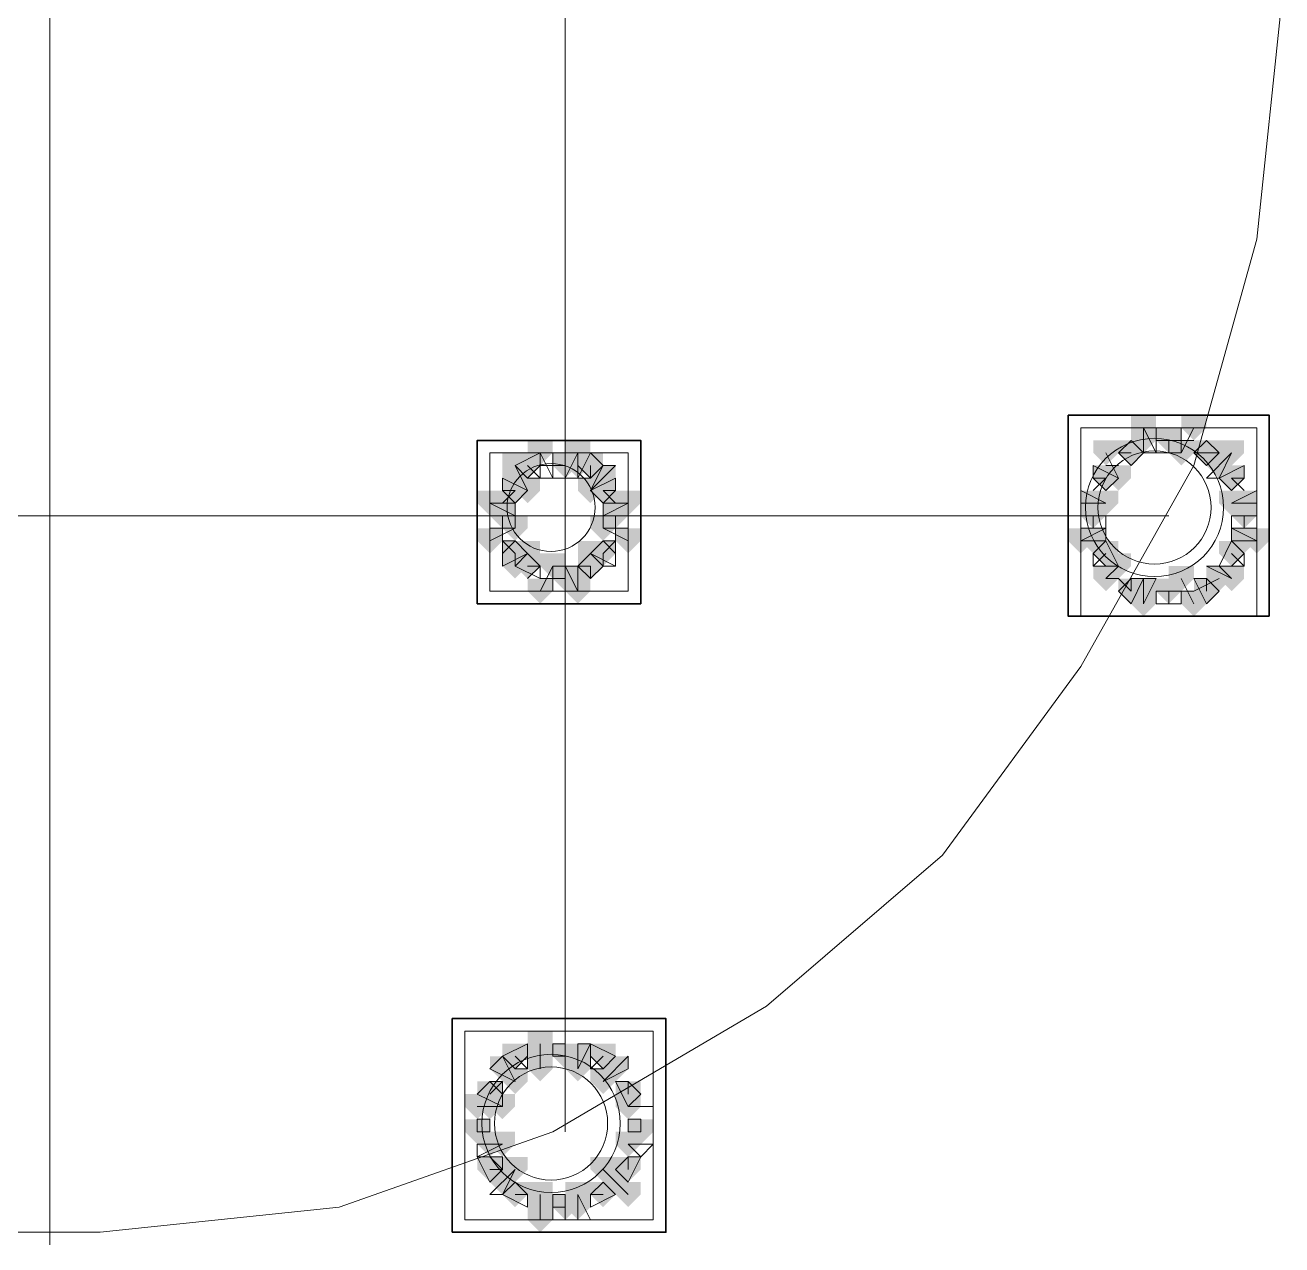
# Model space of a CAD drawing. Header units: millimetres. Extents: x 2315 to 4619, y 1334 to 1897.
# Drawn here: x 3667.93 to 3674.04, y 1548.66 to 1554.59 of the extents above; entities that cross this region are included whole.
import ezdxf

# ---------------------------------------------------------------- set-up
doc = ezdxf.new("R2010")
doc.units = ezdxf.units.MM
for name, color, linetype, true_color in [('PDF_10', 7, 'Continuous', 0x00b85c), ('PDF_AXIS', 7, 'Continuous', 0x00b85c), ('PDF_柱构件', 7, 'Continuous', 0x00b85c), ('PDF_转运站初步方案', 7, 'Continuous', 0x00b85c)]:
    doc.layers.add(name, color=color, linetype=linetype, true_color=true_color)
doc.layers.add('PDF_中心线层', color=1, linetype='Continuous')
doc.layers.add('PDF_粗实线层', color=7, linetype='Continuous')

msp = doc.modelspace()

# ---------------------------------------------------------------- hatches: boundary and pattern name
at = {"layer": 'PDF_10', "transparency": 33554559}
for points in [[(3673.4894, 1552.6298), (3673.4283, 1552.6298), (3673.4283, 1552.5687), (3673.4894, 1552.5076), (3673.5505, 1552.5687), (3673.5505, 1552.6298)], [(3673.4894, 1552.6298), (3673.4283, 1552.6298), (3673.4283, 1552.5687), (3673.4894, 1552.5076), (3673.5505, 1552.5687), (3673.5505, 1552.6298)], [(3673.3062, 1552.5687), (3673.2451, 1552.5687), (3673.2451, 1552.5076), (3673.3062, 1552.4466), (3673.3672, 1552.5076), (3673.3672, 1552.5687)], [(3673.3062, 1552.5687), (3673.2451, 1552.5687), (3673.2451, 1552.5076), (3673.3062, 1552.4466), (3673.3672, 1552.5076), (3673.3672, 1552.5687)], [(3673.3062, 1552.5687), (3673.2451, 1552.5687), (3673.2451, 1552.5076), (3673.3062, 1552.4466), (3673.3672, 1552.5076), (3673.3672, 1552.5687)], [(3673.6726, 1552.5687), (3673.6116, 1552.5687), (3673.6116, 1552.5076), (3673.6726, 1552.4466), (3673.7337, 1552.5076), (3673.7337, 1552.5687)], [(3673.6726, 1552.5687), (3673.6116, 1552.5687), (3673.6116, 1552.5076), (3673.6726, 1552.4466), (3673.7337, 1552.5076), (3673.7337, 1552.5687)], [(3673.6726, 1552.5687), (3673.6116, 1552.5687), (3673.6116, 1552.5076), (3673.6726, 1552.4466), (3673.7337, 1552.5076), (3673.7337, 1552.5687)], [(3670.3743, 1552.5076), (3670.3132, 1552.5076), (3670.3132, 1552.4466), (3670.3743, 1552.3855), (3670.4353, 1552.4466), (3670.4353, 1552.5076)], [(3670.3743, 1552.5076), (3670.3132, 1552.5076), (3670.3132, 1552.4466), (3670.3743, 1552.3855), (3670.4353, 1552.4466), (3670.4353, 1552.5076)], [(3670.5575, 1552.5076), (3670.4964, 1552.5076), (3670.4964, 1552.4466), (3670.5575, 1552.3855), (3670.6186, 1552.4466), (3670.6186, 1552.5076)], [(3670.5575, 1552.5076), (3670.4964, 1552.5076), (3670.4964, 1552.4466), (3670.5575, 1552.3855), (3670.6186, 1552.4466), (3670.6186, 1552.5076)], [(3670.6797, 1552.5076), (3670.6186, 1552.5076), (3670.6186, 1552.4466), (3670.6797, 1552.3855), (3670.7408, 1552.4466), (3670.7408, 1552.5076)], [(3670.6797, 1552.5076), (3670.6186, 1552.5076), (3670.6186, 1552.4466), (3670.6797, 1552.3855), (3670.7408, 1552.4466), (3670.7408, 1552.5076)], [(3673.184, 1552.4466), (3673.1229, 1552.4466), (3673.1229, 1552.3855), (3673.184, 1552.3244), (3673.2451, 1552.3855), (3673.2451, 1552.4466)], [(3673.184, 1552.4466), (3673.1229, 1552.4466), (3673.1229, 1552.3855), (3673.184, 1552.3244), (3673.2451, 1552.3855), (3673.2451, 1552.4466)], [(3673.7948, 1552.4466), (3673.7337, 1552.4466), (3673.7337, 1552.3855), (3673.7948, 1552.3244), (3673.8559, 1552.3855), (3673.8559, 1552.4466)], [(3673.7948, 1552.4466), (3673.7337, 1552.4466), (3673.7337, 1552.3855), (3673.7948, 1552.3244), (3673.8559, 1552.3855), (3673.8559, 1552.4466)], [(3670.3132, 1552.3855), (3670.2521, 1552.3855), (3670.2521, 1552.3244), (3670.3132, 1552.2633), (3670.3743, 1552.3244), (3670.3743, 1552.3855)], [(3670.3132, 1552.3855), (3670.2521, 1552.3855), (3670.2521, 1552.3244), (3670.3132, 1552.2633), (3670.3743, 1552.3244), (3670.3743, 1552.3855)], [(3670.7408, 1552.3855), (3670.6797, 1552.3855), (3670.6797, 1552.3244), (3670.7408, 1552.2633), (3670.8018, 1552.3244), (3670.8018, 1552.3855)], [(3670.7408, 1552.3855), (3670.6797, 1552.3855), (3670.6797, 1552.3244), (3670.7408, 1552.2633), (3670.8018, 1552.3244), (3670.8018, 1552.3855)], [(3670.2521, 1552.2633), (3670.191, 1552.2633), (3670.191, 1552.2022), (3670.2521, 1552.1412), (3670.3132, 1552.2022), (3670.3132, 1552.2633)], [(3670.2521, 1552.2633), (3670.191, 1552.2633), (3670.191, 1552.2022), (3670.2521, 1552.1412), (3670.3132, 1552.2022), (3670.3132, 1552.2633)], [(3670.2521, 1552.2633), (3670.191, 1552.2633), (3670.191, 1552.2022), (3670.2521, 1552.1412), (3670.3132, 1552.2022), (3670.3132, 1552.2633)], [(3670.8018, 1552.2633), (3670.7408, 1552.2633), (3670.7408, 1552.2022), (3670.8018, 1552.1412), (3670.8629, 1552.2022), (3670.8629, 1552.2633)], [(3670.8018, 1552.2633), (3670.7408, 1552.2633), (3670.7408, 1552.2022), (3670.8018, 1552.1412), (3670.8629, 1552.2022), (3670.8629, 1552.2633)], [(3670.8018, 1552.2633), (3670.7408, 1552.2633), (3670.7408, 1552.2022), (3670.8018, 1552.1412), (3670.8629, 1552.2022), (3670.8629, 1552.2633)], [(3673.1229, 1552.2633), (3673.0618, 1552.2633), (3673.0618, 1552.2022), (3673.1229, 1552.1412), (3673.184, 1552.2022), (3673.184, 1552.2633)], [(3673.1229, 1552.2633), (3673.0618, 1552.2633), (3673.0618, 1552.2022), (3673.1229, 1552.1412), (3673.184, 1552.2022), (3673.184, 1552.2633)], [(3673.8559, 1552.2633), (3673.7948, 1552.2633), (3673.7948, 1552.2022), (3673.8559, 1552.1412), (3673.917, 1552.2022), (3673.917, 1552.2633)], [(3673.8559, 1552.2633), (3673.7948, 1552.2633), (3673.7948, 1552.2022), (3673.8559, 1552.1412), (3673.917, 1552.2022), (3673.917, 1552.2633)], [(3673.8559, 1552.2633), (3673.7948, 1552.2633), (3673.7948, 1552.2022), (3673.8559, 1552.1412), (3673.917, 1552.2022), (3673.917, 1552.2633)], [(3670.3132, 1552.0801), (3670.2521, 1552.0801), (3670.2521, 1552.019), (3670.3132, 1551.9579), (3670.3743, 1552.019), (3670.3743, 1552.0801)], [(3670.3132, 1552.0801), (3670.2521, 1552.0801), (3670.2521, 1552.019), (3670.3132, 1551.9579), (3670.3743, 1552.019), (3670.3743, 1552.0801)], [(3670.7408, 1552.0801), (3670.6797, 1552.0801), (3670.6797, 1552.019), (3670.7408, 1551.9579), (3670.8018, 1552.019), (3670.8018, 1552.0801)], [(3670.7408, 1552.0801), (3670.6797, 1552.0801), (3670.6797, 1552.019), (3670.7408, 1551.9579), (3670.8018, 1552.019), (3670.8018, 1552.0801)], [(3673.184, 1552.0801), (3673.1229, 1552.0801), (3673.1229, 1552.019), (3673.184, 1551.9579), (3673.2451, 1552.019), (3673.2451, 1552.0801)], [(3673.184, 1552.0801), (3673.1229, 1552.0801), (3673.1229, 1552.019), (3673.184, 1551.9579), (3673.2451, 1552.019), (3673.2451, 1552.0801)], [(3673.7948, 1552.0801), (3673.7337, 1552.0801), (3673.7337, 1552.019), (3673.7948, 1551.9579), (3673.8559, 1552.019), (3673.8559, 1552.0801)], [(3673.7948, 1552.0801), (3673.7337, 1552.0801), (3673.7337, 1552.019), (3673.7948, 1551.9579), (3673.8559, 1552.019), (3673.8559, 1552.0801)], [(3670.3743, 1552.019), (3670.3132, 1552.019), (3670.3132, 1551.9579), (3670.3743, 1551.8968), (3670.4353, 1551.9579), (3670.4353, 1552.019)], [(3670.3743, 1552.019), (3670.3132, 1552.019), (3670.3132, 1551.9579), (3670.3743, 1551.8968), (3670.4353, 1551.9579), (3670.4353, 1552.019)], [(3670.6797, 1552.019), (3670.6186, 1552.019), (3670.6186, 1551.9579), (3670.6797, 1551.8968), (3670.7408, 1551.9579), (3670.7408, 1552.019)], [(3670.6797, 1552.019), (3670.6186, 1552.019), (3670.6186, 1551.9579), (3670.6797, 1551.8968), (3670.7408, 1551.9579), (3670.7408, 1552.019)], [(3670.5575, 1551.9579), (3670.4964, 1551.9579), (3670.4964, 1551.8968), (3670.5575, 1551.8357), (3670.6186, 1551.8968), (3670.6186, 1551.9579)], [(3670.5575, 1551.9579), (3670.4964, 1551.9579), (3670.4964, 1551.8968), (3670.5575, 1551.8357), (3670.6186, 1551.8968), (3670.6186, 1551.9579)], [(3673.3062, 1551.8968), (3673.2451, 1551.8968), (3673.2451, 1551.8357), (3673.3062, 1551.7747), (3673.3672, 1551.8357), (3673.3672, 1551.8968)], [(3673.3062, 1551.8968), (3673.2451, 1551.8968), (3673.2451, 1551.8357), (3673.3062, 1551.7747), (3673.3672, 1551.8357), (3673.3672, 1551.8968)], [(3673.4894, 1551.8968), (3673.4283, 1551.8968), (3673.4283, 1551.8357), (3673.4894, 1551.7747), (3673.5505, 1551.8357), (3673.5505, 1551.8968)], [(3673.4894, 1551.8968), (3673.4283, 1551.8968), (3673.4283, 1551.8357), (3673.4894, 1551.7747), (3673.5505, 1551.8357), (3673.5505, 1551.8968)], [(3673.6726, 1551.8968), (3673.6116, 1551.8968), (3673.6116, 1551.8357), (3673.6726, 1551.7747), (3673.7337, 1551.8357), (3673.7337, 1551.8968)], [(3673.6726, 1551.8968), (3673.6116, 1551.8968), (3673.6116, 1551.8357), (3673.6726, 1551.7747), (3673.7337, 1551.8357), (3673.7337, 1551.8968)], [(3670.3132, 1549.6368), (3670.2521, 1549.6368), (3670.2521, 1549.5757), (3670.3132, 1549.5147), (3670.3743, 1549.5757), (3670.3743, 1549.6368)], [(3670.3132, 1549.6368), (3670.2521, 1549.6368), (3670.2521, 1549.5757), (3670.3132, 1549.5147), (3670.3743, 1549.5757), (3670.3743, 1549.6368)], [(3670.5575, 1549.6368), (3670.4964, 1549.6368), (3670.4964, 1549.5757), (3670.5575, 1549.5147), (3670.6186, 1549.5757), (3670.6186, 1549.6368)], [(3670.5575, 1549.6368), (3670.4964, 1549.6368), (3670.4964, 1549.5757), (3670.5575, 1549.5147), (3670.6186, 1549.5757), (3670.6186, 1549.6368)], [(3670.7408, 1549.6368), (3670.6797, 1549.6368), (3670.6797, 1549.5757), (3670.7408, 1549.5147), (3670.8018, 1549.5757), (3670.8018, 1549.6368)], [(3670.7408, 1549.6368), (3670.6797, 1549.6368), (3670.6797, 1549.5757), (3670.7408, 1549.5147), (3670.8018, 1549.5757), (3670.8018, 1549.6368)], [(3670.191, 1549.4536), (3670.1299, 1549.4536), (3670.1299, 1549.3925), (3670.191, 1549.3314), (3670.2521, 1549.3925), (3670.2521, 1549.4536)], [(3670.191, 1549.4536), (3670.1299, 1549.4536), (3670.1299, 1549.3925), (3670.191, 1549.3314), (3670.2521, 1549.3925), (3670.2521, 1549.4536)], [(3670.8629, 1549.4536), (3670.8018, 1549.4536), (3670.8018, 1549.3925), (3670.8629, 1549.3314), (3670.924, 1549.3925), (3670.924, 1549.4536)], [(3670.8629, 1549.4536), (3670.8018, 1549.4536), (3670.8018, 1549.3925), (3670.8629, 1549.3314), (3670.924, 1549.3925), (3670.924, 1549.4536)], [(3670.1299, 1549.2703), (3670.0689, 1549.2703), (3670.0689, 1549.2093), (3670.1299, 1549.1482), (3670.191, 1549.2093), (3670.191, 1549.2703)], [(3670.1299, 1549.2703), (3670.0689, 1549.2703), (3670.0689, 1549.2093), (3670.1299, 1549.1482), (3670.191, 1549.2093), (3670.191, 1549.2703)], [(3670.924, 1549.2703), (3670.8629, 1549.2703), (3670.8629, 1549.2093), (3670.924, 1549.1482), (3670.9851, 1549.2093), (3670.9851, 1549.2703)], [(3670.924, 1549.2703), (3670.8629, 1549.2703), (3670.8629, 1549.2093), (3670.924, 1549.1482), (3670.9851, 1549.2093), (3670.9851, 1549.2703)], [(3670.191, 1549.0871), (3670.1299, 1549.0871), (3670.1299, 1549.026), (3670.191, 1548.9649), (3670.2521, 1549.026), (3670.2521, 1549.0871)], [(3670.191, 1549.0871), (3670.1299, 1549.0871), (3670.1299, 1549.026), (3670.191, 1548.9649), (3670.2521, 1549.026), (3670.2521, 1549.0871)], [(3670.8629, 1549.0871), (3670.8018, 1549.0871), (3670.8018, 1549.026), (3670.8629, 1548.9649), (3670.924, 1549.026), (3670.924, 1549.0871)], [(3670.8629, 1549.0871), (3670.8018, 1549.0871), (3670.8018, 1549.026), (3670.8629, 1548.9649), (3670.924, 1549.026), (3670.924, 1549.0871)], [(3670.8629, 1549.0871), (3670.8018, 1549.0871), (3670.8018, 1549.026), (3670.8629, 1548.9649), (3670.924, 1549.026), (3670.924, 1549.0871)], [(3670.3132, 1548.9649), (3670.2521, 1548.9649), (3670.2521, 1548.9039), (3670.3132, 1548.8428), (3670.3743, 1548.9039), (3670.3743, 1548.9649)], [(3670.3132, 1548.9649), (3670.2521, 1548.9649), (3670.2521, 1548.9039), (3670.3132, 1548.8428), (3670.3743, 1548.9039), (3670.3743, 1548.9649)], [(3670.7408, 1548.9649), (3670.6797, 1548.9649), (3670.6797, 1548.9039), (3670.7408, 1548.8428), (3670.8018, 1548.9039), (3670.8018, 1548.9649)], [(3670.7408, 1548.9649), (3670.6797, 1548.9649), (3670.6797, 1548.9039), (3670.7408, 1548.8428), (3670.8018, 1548.9039), (3670.8018, 1548.9649)], [(3670.5575, 1548.9039), (3670.4964, 1548.9039), (3670.4964, 1548.8428), (3670.5575, 1548.7817), (3670.6186, 1548.8428), (3670.6186, 1548.9039)], [(3670.5575, 1548.9039), (3670.4964, 1548.9039), (3670.4964, 1548.8428), (3670.5575, 1548.7817), (3670.6186, 1548.8428), (3670.6186, 1548.9039)]]:
    msp.add_hatch(color=256, dxfattribs=at).paths.add_polyline_path(points)
at = {"layer": 'PDF_柱构件', "transparency": 33554559}
for points in [[(3673.3672, 1552.6909), (3673.3062, 1552.6909), (3673.3062, 1552.6298), (3673.3672, 1552.5687), (3673.4283, 1552.6298), (3673.4283, 1552.6909)], [(3673.6116, 1552.6909), (3673.5505, 1552.6909), (3673.5505, 1552.6298), (3673.6116, 1552.5687), (3673.6726, 1552.6298), (3673.6726, 1552.6909)], [(3673.3672, 1552.6298), (3673.3062, 1552.6298), (3673.3062, 1552.5687), (3673.3672, 1552.5076), (3673.4283, 1552.5687), (3673.4283, 1552.6298)], [(3670.4353, 1552.5687), (3670.3743, 1552.5687), (3670.3743, 1552.5076), (3670.4353, 1552.4466), (3670.4964, 1552.5076), (3670.4964, 1552.5687)], [(3670.6186, 1552.5687), (3670.5575, 1552.5687), (3670.5575, 1552.5076), (3670.6186, 1552.4466), (3670.6797, 1552.5076), (3670.6797, 1552.5687)], [(3673.184, 1552.5687), (3673.1229, 1552.5687), (3673.1229, 1552.5076), (3673.184, 1552.4466), (3673.2451, 1552.5076), (3673.2451, 1552.5687)], [(3673.5505, 1552.5687), (3673.4894, 1552.5687), (3673.4894, 1552.5076), (3673.5505, 1552.4466), (3673.6116, 1552.5076), (3673.6116, 1552.5687)], [(3673.7948, 1552.5687), (3673.7337, 1552.5687), (3673.7337, 1552.5076), (3673.7948, 1552.4466), (3673.8559, 1552.5076), (3673.8559, 1552.5687)], [(3670.3132, 1552.5076), (3670.2521, 1552.5076), (3670.2521, 1552.4466), (3670.3132, 1552.3855), (3670.3743, 1552.4466), (3670.3743, 1552.5076)], [(3670.6186, 1552.5076), (3670.5575, 1552.5076), (3670.5575, 1552.4466), (3670.6186, 1552.3855), (3670.6797, 1552.4466), (3670.6797, 1552.5076)], [(3673.7337, 1552.5076), (3673.6726, 1552.5076), (3673.6726, 1552.4466), (3673.7337, 1552.3855), (3673.7948, 1552.4466), (3673.7948, 1552.5076)], [(3670.3132, 1552.4466), (3670.2521, 1552.4466), (3670.2521, 1552.3855), (3670.3132, 1552.3244), (3670.3743, 1552.3855), (3670.3743, 1552.4466)], [(3670.7408, 1552.4466), (3670.6797, 1552.4466), (3670.6797, 1552.3855), (3670.7408, 1552.3244), (3670.8018, 1552.3855), (3670.8018, 1552.4466)], [(3673.2451, 1552.4466), (3673.184, 1552.4466), (3673.184, 1552.3855), (3673.2451, 1552.3244), (3673.3062, 1552.3855), (3673.3062, 1552.4466)], [(3670.3743, 1552.3855), (3670.3132, 1552.3855), (3670.3132, 1552.3244), (3670.3743, 1552.2633), (3670.4353, 1552.3244), (3670.4353, 1552.3855)], [(3670.6797, 1552.3855), (3670.6186, 1552.3855), (3670.6186, 1552.3244), (3670.6797, 1552.2633), (3670.7408, 1552.3244), (3670.7408, 1552.3855)], [(3670.191, 1552.3244), (3670.1299, 1552.3244), (3670.1299, 1552.2633), (3670.191, 1552.2022), (3670.2521, 1552.2633), (3670.2521, 1552.3244)], [(3670.2521, 1552.3244), (3670.191, 1552.3244), (3670.191, 1552.2633), (3670.2521, 1552.2022), (3670.3132, 1552.2633), (3670.3132, 1552.3244)], [(3670.8018, 1552.3244), (3670.7408, 1552.3244), (3670.7408, 1552.2633), (3670.8018, 1552.2022), (3670.8629, 1552.2633), (3670.8629, 1552.3244)], [(3670.8629, 1552.3244), (3670.8018, 1552.3244), (3670.8018, 1552.2633), (3670.8629, 1552.2022), (3670.924, 1552.2633), (3670.924, 1552.3244)], [(3673.1229, 1552.3244), (3673.0618, 1552.3244), (3673.0618, 1552.2633), (3673.1229, 1552.2022), (3673.184, 1552.2633), (3673.184, 1552.3244)], [(3673.184, 1552.3244), (3673.1229, 1552.3244), (3673.1229, 1552.2633), (3673.184, 1552.2022), (3673.2451, 1552.2633), (3673.2451, 1552.3244)], [(3673.7948, 1552.3244), (3673.7337, 1552.3244), (3673.7337, 1552.2633), (3673.7948, 1552.2022), (3673.8559, 1552.2633), (3673.8559, 1552.3244)], [(3673.8559, 1552.3244), (3673.7948, 1552.3244), (3673.7948, 1552.2633), (3673.8559, 1552.2022), (3673.917, 1552.2633), (3673.917, 1552.3244)], [(3670.3132, 1552.2022), (3670.2521, 1552.2022), (3670.2521, 1552.1412), (3670.3132, 1552.0801), (3670.3743, 1552.1412), (3670.3743, 1552.2022)], [(3670.7408, 1552.2022), (3670.6797, 1552.2022), (3670.6797, 1552.1412), (3670.7408, 1552.0801), (3670.8018, 1552.1412), (3670.8018, 1552.2022)], [(3670.191, 1552.1412), (3670.1299, 1552.1412), (3670.1299, 1552.0801), (3670.191, 1552.019), (3670.2521, 1552.0801), (3670.2521, 1552.1412)], [(3670.8629, 1552.1412), (3670.8018, 1552.1412), (3670.8018, 1552.0801), (3670.8629, 1552.019), (3670.924, 1552.0801), (3670.924, 1552.1412)], [(3673.0618, 1552.1412), (3673.0008, 1552.1412), (3673.0008, 1552.0801), (3673.0618, 1552.019), (3673.1229, 1552.0801), (3673.1229, 1552.1412)], [(3673.1229, 1552.1412), (3673.0618, 1552.1412), (3673.0618, 1552.0801), (3673.1229, 1552.019), (3673.184, 1552.0801), (3673.184, 1552.1412)], [(3673.8559, 1552.1412), (3673.7948, 1552.1412), (3673.7948, 1552.0801), (3673.8559, 1552.019), (3673.917, 1552.0801), (3673.917, 1552.1412)], [(3673.917, 1552.1412), (3673.8559, 1552.1412), (3673.8559, 1552.0801), (3673.917, 1552.019), (3673.978, 1552.0801), (3673.978, 1552.1412)], [(3670.3743, 1552.0801), (3670.3132, 1552.0801), (3670.3132, 1552.019), (3670.3743, 1551.9579), (3670.4353, 1552.019), (3670.4353, 1552.0801)], [(3670.6797, 1552.0801), (3670.6186, 1552.0801), (3670.6186, 1552.019), (3670.6797, 1551.9579), (3670.7408, 1552.019), (3670.7408, 1552.0801)], [(3670.3132, 1552.019), (3670.2521, 1552.019), (3670.2521, 1551.9579), (3670.3132, 1551.8968), (3670.3743, 1551.9579), (3670.3743, 1552.019)], [(3670.4964, 1552.019), (3670.4353, 1552.019), (3670.4353, 1551.9579), (3670.4964, 1551.8968), (3670.5575, 1551.9579), (3670.5575, 1552.019)], [(3673.2451, 1552.019), (3673.184, 1552.019), (3673.184, 1551.9579), (3673.2451, 1551.8968), (3673.3062, 1551.9579), (3673.3062, 1552.019)], [(3670.6186, 1551.9579), (3670.5575, 1551.9579), (3670.5575, 1551.8968), (3670.6186, 1551.8357), (3670.6797, 1551.8968), (3670.6797, 1551.9579)], [(3673.184, 1551.9579), (3673.1229, 1551.9579), (3673.1229, 1551.8968), (3673.184, 1551.8357), (3673.2451, 1551.8968), (3673.2451, 1551.9579)], [(3673.5505, 1551.9579), (3673.4894, 1551.9579), (3673.4894, 1551.8968), (3673.5505, 1551.8357), (3673.6116, 1551.8968), (3673.6116, 1551.9579)], [(3673.7337, 1551.9579), (3673.6726, 1551.9579), (3673.6726, 1551.8968), (3673.7337, 1551.8357), (3673.7948, 1551.8968), (3673.7948, 1551.9579)], [(3673.7948, 1551.9579), (3673.7337, 1551.9579), (3673.7337, 1551.8968), (3673.7948, 1551.8357), (3673.8559, 1551.8968), (3673.8559, 1551.9579)], [(3670.4353, 1551.8968), (3670.3743, 1551.8968), (3670.3743, 1551.8357), (3670.4353, 1551.7747), (3670.4964, 1551.8357), (3670.4964, 1551.8968)], [(3670.6186, 1551.8968), (3670.5575, 1551.8968), (3670.5575, 1551.8357), (3670.6186, 1551.7747), (3670.6797, 1551.8357), (3670.6797, 1551.8968)], [(3673.3672, 1551.8968), (3673.3062, 1551.8968), (3673.3062, 1551.8357), (3673.3672, 1551.7747), (3673.4283, 1551.8357), (3673.4283, 1551.8968)], [(3673.3672, 1551.8357), (3673.3062, 1551.8357), (3673.3062, 1551.7747), (3673.3672, 1551.7136), (3673.4283, 1551.7747), (3673.4283, 1551.8357)], [(3673.6116, 1551.8357), (3673.5505, 1551.8357), (3673.5505, 1551.7747), (3673.6116, 1551.7136), (3673.6726, 1551.7747), (3673.6726, 1551.8357)], [(3670.4353, 1549.6979), (3670.3743, 1549.6979), (3670.3743, 1549.6368), (3670.4353, 1549.5757), (3670.4964, 1549.6368), (3670.4964, 1549.6979)], [(3670.4353, 1549.6368), (3670.3743, 1549.6368), (3670.3743, 1549.5757), (3670.4353, 1549.5147), (3670.4964, 1549.5757), (3670.4964, 1549.6368)], [(3670.6186, 1549.6368), (3670.5575, 1549.6368), (3670.5575, 1549.5757), (3670.6186, 1549.5147), (3670.6797, 1549.5757), (3670.6797, 1549.6368)], [(3670.2521, 1549.5757), (3670.191, 1549.5757), (3670.191, 1549.5147), (3670.2521, 1549.4536), (3670.3132, 1549.5147), (3670.3132, 1549.5757)], [(3670.4353, 1549.5757), (3670.3743, 1549.5757), (3670.3743, 1549.5147), (3670.4353, 1549.4536), (3670.4964, 1549.5147), (3670.4964, 1549.5757)], [(3670.6186, 1549.5757), (3670.5575, 1549.5757), (3670.5575, 1549.5147), (3670.6186, 1549.4536), (3670.6797, 1549.5147), (3670.6797, 1549.5757)], [(3670.8018, 1549.5757), (3670.7408, 1549.5757), (3670.7408, 1549.5147), (3670.8018, 1549.4536), (3670.8629, 1549.5147), (3670.8629, 1549.5757)], [(3670.3132, 1549.5147), (3670.2521, 1549.5147), (3670.2521, 1549.4536), (3670.3132, 1549.3925), (3670.3743, 1549.4536), (3670.3743, 1549.5147)], [(3670.7408, 1549.5147), (3670.6797, 1549.5147), (3670.6797, 1549.4536), (3670.7408, 1549.3925), (3670.8018, 1549.4536), (3670.8018, 1549.5147)], [(3670.1299, 1549.3925), (3670.0689, 1549.3925), (3670.0689, 1549.3314), (3670.1299, 1549.2703), (3670.191, 1549.3314), (3670.191, 1549.3925)], [(3670.191, 1549.3925), (3670.1299, 1549.3925), (3670.1299, 1549.3314), (3670.191, 1549.2703), (3670.2521, 1549.3314), (3670.2521, 1549.3925)], [(3670.2521, 1549.3925), (3670.191, 1549.3925), (3670.191, 1549.3314), (3670.2521, 1549.2703), (3670.3132, 1549.3314), (3670.3132, 1549.3925)], [(3670.8629, 1549.3925), (3670.8018, 1549.3925), (3670.8018, 1549.3314), (3670.8629, 1549.2703), (3670.924, 1549.3314), (3670.924, 1549.3925)], [(3670.191, 1549.2093), (3670.1299, 1549.2093), (3670.1299, 1549.1482), (3670.191, 1549.0871), (3670.2521, 1549.1482), (3670.2521, 1549.2093)], [(3670.2521, 1549.2093), (3670.191, 1549.2093), (3670.191, 1549.1482), (3670.2521, 1549.0871), (3670.3132, 1549.1482), (3670.3132, 1549.2093)], [(3670.8629, 1549.2093), (3670.8018, 1549.2093), (3670.8018, 1549.1482), (3670.8629, 1549.0871), (3670.924, 1549.1482), (3670.924, 1549.2093)], [(3670.3132, 1549.0871), (3670.2521, 1549.0871), (3670.2521, 1549.026), (3670.3132, 1548.9649), (3670.3743, 1549.026), (3670.3743, 1549.0871)], [(3670.7408, 1549.0871), (3670.6797, 1549.0871), (3670.6797, 1549.026), (3670.7408, 1548.9649), (3670.8018, 1549.026), (3670.8018, 1549.0871)], [(3670.2521, 1549.026), (3670.191, 1549.026), (3670.191, 1548.9649), (3670.2521, 1548.9039), (3670.3132, 1548.9649), (3670.3132, 1549.026)], [(3670.8018, 1549.026), (3670.7408, 1549.026), (3670.7408, 1548.9649), (3670.8018, 1548.9039), (3670.8629, 1548.9649), (3670.8629, 1549.026)], [(3670.4353, 1548.9649), (3670.3743, 1548.9649), (3670.3743, 1548.9039), (3670.4353, 1548.8428), (3670.4964, 1548.9039), (3670.4964, 1548.9649)], [(3670.6186, 1548.9649), (3670.5575, 1548.9649), (3670.5575, 1548.9039), (3670.6186, 1548.8428), (3670.6797, 1548.9039), (3670.6797, 1548.9649)], [(3670.8629, 1548.9649), (3670.8018, 1548.9649), (3670.8018, 1548.9039), (3670.8629, 1548.8428), (3670.924, 1548.9039), (3670.924, 1548.9649)], [(3670.4353, 1548.9039), (3670.3743, 1548.9039), (3670.3743, 1548.8428), (3670.4353, 1548.7817), (3670.4964, 1548.8428), (3670.4964, 1548.9039)], [(3670.6186, 1548.9039), (3670.5575, 1548.9039), (3670.5575, 1548.8428), (3670.6186, 1548.7817), (3670.6797, 1548.8428), (3670.6797, 1548.9039)], [(3670.4353, 1548.8428), (3670.3743, 1548.8428), (3670.3743, 1548.7817), (3670.4353, 1548.7206), (3670.4964, 1548.7817), (3670.4964, 1548.8428)]]:
    msp.add_hatch(color=256, dxfattribs=at).paths.add_polyline_path(points)
at = {"layer": 'PDF_转运站初步方案', "transparency": 33554559}
for points in [[(3673.4894, 1552.6298), (3673.4283, 1552.6298), (3673.4283, 1552.5687), (3673.4894, 1552.5076), (3673.5505, 1552.5687), (3673.5505, 1552.6298)], [(3673.4894, 1552.6298), (3673.4283, 1552.6298), (3673.4283, 1552.5687), (3673.4894, 1552.5076), (3673.5505, 1552.5687), (3673.5505, 1552.6298)], [(3673.3062, 1552.5687), (3673.2451, 1552.5687), (3673.2451, 1552.5076), (3673.3062, 1552.4466), (3673.3672, 1552.5076), (3673.3672, 1552.5687)], [(3673.3062, 1552.5687), (3673.2451, 1552.5687), (3673.2451, 1552.5076), (3673.3062, 1552.4466), (3673.3672, 1552.5076), (3673.3672, 1552.5687)], [(3673.6726, 1552.5687), (3673.6116, 1552.5687), (3673.6116, 1552.5076), (3673.6726, 1552.4466), (3673.7337, 1552.5076), (3673.7337, 1552.5687)], [(3673.6726, 1552.5687), (3673.6116, 1552.5687), (3673.6116, 1552.5076), (3673.6726, 1552.4466), (3673.7337, 1552.5076), (3673.7337, 1552.5687)], [(3670.3743, 1552.5076), (3670.3132, 1552.5076), (3670.3132, 1552.4466), (3670.3743, 1552.3855), (3670.4353, 1552.4466), (3670.4353, 1552.5076)], [(3670.3743, 1552.5076), (3670.3132, 1552.5076), (3670.3132, 1552.4466), (3670.3743, 1552.3855), (3670.4353, 1552.4466), (3670.4353, 1552.5076)], [(3670.5575, 1552.5076), (3670.4964, 1552.5076), (3670.4964, 1552.4466), (3670.5575, 1552.3855), (3670.6186, 1552.4466), (3670.6186, 1552.5076)], [(3670.5575, 1552.5076), (3670.4964, 1552.5076), (3670.4964, 1552.4466), (3670.5575, 1552.3855), (3670.6186, 1552.4466), (3670.6186, 1552.5076)], [(3670.6797, 1552.5076), (3670.6186, 1552.5076), (3670.6186, 1552.4466), (3670.6797, 1552.3855), (3670.7408, 1552.4466), (3670.7408, 1552.5076)], [(3670.6797, 1552.5076), (3670.6186, 1552.5076), (3670.6186, 1552.4466), (3670.6797, 1552.3855), (3670.7408, 1552.4466), (3670.7408, 1552.5076)], [(3673.184, 1552.4466), (3673.1229, 1552.4466), (3673.1229, 1552.3855), (3673.184, 1552.3244), (3673.2451, 1552.3855), (3673.2451, 1552.4466)], [(3673.184, 1552.4466), (3673.1229, 1552.4466), (3673.1229, 1552.3855), (3673.184, 1552.3244), (3673.2451, 1552.3855), (3673.2451, 1552.4466)], [(3673.7948, 1552.4466), (3673.7337, 1552.4466), (3673.7337, 1552.3855), (3673.7948, 1552.3244), (3673.8559, 1552.3855), (3673.8559, 1552.4466)], [(3673.7948, 1552.4466), (3673.7337, 1552.4466), (3673.7337, 1552.3855), (3673.7948, 1552.3244), (3673.8559, 1552.3855), (3673.8559, 1552.4466)], [(3670.3132, 1552.3855), (3670.2521, 1552.3855), (3670.2521, 1552.3244), (3670.3132, 1552.2633), (3670.3743, 1552.3244), (3670.3743, 1552.3855)], [(3670.3132, 1552.3855), (3670.2521, 1552.3855), (3670.2521, 1552.3244), (3670.3132, 1552.2633), (3670.3743, 1552.3244), (3670.3743, 1552.3855)], [(3670.7408, 1552.3855), (3670.6797, 1552.3855), (3670.6797, 1552.3244), (3670.7408, 1552.2633), (3670.8018, 1552.3244), (3670.8018, 1552.3855)], [(3670.7408, 1552.3855), (3670.6797, 1552.3855), (3670.6797, 1552.3244), (3670.7408, 1552.2633), (3670.8018, 1552.3244), (3670.8018, 1552.3855)], [(3670.2521, 1552.2633), (3670.191, 1552.2633), (3670.191, 1552.2022), (3670.2521, 1552.1412), (3670.3132, 1552.2022), (3670.3132, 1552.2633)], [(3670.2521, 1552.2633), (3670.191, 1552.2633), (3670.191, 1552.2022), (3670.2521, 1552.1412), (3670.3132, 1552.2022), (3670.3132, 1552.2633)], [(3670.8018, 1552.2633), (3670.7408, 1552.2633), (3670.7408, 1552.2022), (3670.8018, 1552.1412), (3670.8629, 1552.2022), (3670.8629, 1552.2633)], [(3670.8018, 1552.2633), (3670.7408, 1552.2633), (3670.7408, 1552.2022), (3670.8018, 1552.1412), (3670.8629, 1552.2022), (3670.8629, 1552.2633)], [(3673.1229, 1552.2633), (3673.0618, 1552.2633), (3673.0618, 1552.2022), (3673.1229, 1552.1412), (3673.184, 1552.2022), (3673.184, 1552.2633)], [(3673.1229, 1552.2633), (3673.0618, 1552.2633), (3673.0618, 1552.2022), (3673.1229, 1552.1412), (3673.184, 1552.2022), (3673.184, 1552.2633)], [(3673.8559, 1552.2633), (3673.7948, 1552.2633), (3673.7948, 1552.2022), (3673.8559, 1552.1412), (3673.917, 1552.2022), (3673.917, 1552.2633)], [(3673.8559, 1552.2633), (3673.7948, 1552.2633), (3673.7948, 1552.2022), (3673.8559, 1552.1412), (3673.917, 1552.2022), (3673.917, 1552.2633)], [(3670.3132, 1552.0801), (3670.2521, 1552.0801), (3670.2521, 1552.019), (3670.3132, 1551.9579), (3670.3743, 1552.019), (3670.3743, 1552.0801)], [(3670.3132, 1552.0801), (3670.2521, 1552.0801), (3670.2521, 1552.019), (3670.3132, 1551.9579), (3670.3743, 1552.019), (3670.3743, 1552.0801)], [(3670.7408, 1552.0801), (3670.6797, 1552.0801), (3670.6797, 1552.019), (3670.7408, 1551.9579), (3670.8018, 1552.019), (3670.8018, 1552.0801)], [(3670.7408, 1552.0801), (3670.6797, 1552.0801), (3670.6797, 1552.019), (3670.7408, 1551.9579), (3670.8018, 1552.019), (3670.8018, 1552.0801)], [(3673.184, 1552.0801), (3673.1229, 1552.0801), (3673.1229, 1552.019), (3673.184, 1551.9579), (3673.2451, 1552.019), (3673.2451, 1552.0801)], [(3673.184, 1552.0801), (3673.1229, 1552.0801), (3673.1229, 1552.019), (3673.184, 1551.9579), (3673.2451, 1552.019), (3673.2451, 1552.0801)], [(3673.7948, 1552.0801), (3673.7337, 1552.0801), (3673.7337, 1552.019), (3673.7948, 1551.9579), (3673.8559, 1552.019), (3673.8559, 1552.0801)], [(3673.7948, 1552.0801), (3673.7337, 1552.0801), (3673.7337, 1552.019), (3673.7948, 1551.9579), (3673.8559, 1552.019), (3673.8559, 1552.0801)], [(3670.3743, 1552.019), (3670.3132, 1552.019), (3670.3132, 1551.9579), (3670.3743, 1551.8968), (3670.4353, 1551.9579), (3670.4353, 1552.019)], [(3670.3743, 1552.019), (3670.3132, 1552.019), (3670.3132, 1551.9579), (3670.3743, 1551.8968), (3670.4353, 1551.9579), (3670.4353, 1552.019)], [(3670.6797, 1552.019), (3670.6186, 1552.019), (3670.6186, 1551.9579), (3670.6797, 1551.8968), (3670.7408, 1551.9579), (3670.7408, 1552.019)], [(3670.6797, 1552.019), (3670.6186, 1552.019), (3670.6186, 1551.9579), (3670.6797, 1551.8968), (3670.7408, 1551.9579), (3670.7408, 1552.019)], [(3670.5575, 1551.9579), (3670.4964, 1551.9579), (3670.4964, 1551.8968), (3670.5575, 1551.8357), (3670.6186, 1551.8968), (3670.6186, 1551.9579)], [(3670.5575, 1551.9579), (3670.4964, 1551.9579), (3670.4964, 1551.8968), (3670.5575, 1551.8357), (3670.6186, 1551.8968), (3670.6186, 1551.9579)], [(3673.3062, 1551.8968), (3673.2451, 1551.8968), (3673.2451, 1551.8357), (3673.3062, 1551.7747), (3673.3672, 1551.8357), (3673.3672, 1551.8968)], [(3673.3062, 1551.8968), (3673.2451, 1551.8968), (3673.2451, 1551.8357), (3673.3062, 1551.7747), (3673.3672, 1551.8357), (3673.3672, 1551.8968)], [(3673.4894, 1551.8968), (3673.4283, 1551.8968), (3673.4283, 1551.8357), (3673.4894, 1551.7747), (3673.5505, 1551.8357), (3673.5505, 1551.8968)], [(3673.4894, 1551.8968), (3673.4283, 1551.8968), (3673.4283, 1551.8357), (3673.4894, 1551.7747), (3673.5505, 1551.8357), (3673.5505, 1551.8968)], [(3673.6726, 1551.8968), (3673.6116, 1551.8968), (3673.6116, 1551.8357), (3673.6726, 1551.7747), (3673.7337, 1551.8357), (3673.7337, 1551.8968)], [(3673.6726, 1551.8968), (3673.6116, 1551.8968), (3673.6116, 1551.8357), (3673.6726, 1551.7747), (3673.7337, 1551.8357), (3673.7337, 1551.8968)], [(3670.3132, 1549.6368), (3670.2521, 1549.6368), (3670.2521, 1549.5757), (3670.3132, 1549.5147), (3670.3743, 1549.5757), (3670.3743, 1549.6368)], [(3670.3132, 1549.6368), (3670.2521, 1549.6368), (3670.2521, 1549.5757), (3670.3132, 1549.5147), (3670.3743, 1549.5757), (3670.3743, 1549.6368)], [(3670.5575, 1549.6368), (3670.4964, 1549.6368), (3670.4964, 1549.5757), (3670.5575, 1549.5147), (3670.6186, 1549.5757), (3670.6186, 1549.6368)], [(3670.5575, 1549.6368), (3670.4964, 1549.6368), (3670.4964, 1549.5757), (3670.5575, 1549.5147), (3670.6186, 1549.5757), (3670.6186, 1549.6368)], [(3670.7408, 1549.6368), (3670.6797, 1549.6368), (3670.6797, 1549.5757), (3670.7408, 1549.5147), (3670.8018, 1549.5757), (3670.8018, 1549.6368)], [(3670.7408, 1549.6368), (3670.6797, 1549.6368), (3670.6797, 1549.5757), (3670.7408, 1549.5147), (3670.8018, 1549.5757), (3670.8018, 1549.6368)], [(3670.191, 1549.4536), (3670.1299, 1549.4536), (3670.1299, 1549.3925), (3670.191, 1549.3314), (3670.2521, 1549.3925), (3670.2521, 1549.4536)], [(3670.191, 1549.4536), (3670.1299, 1549.4536), (3670.1299, 1549.3925), (3670.191, 1549.3314), (3670.2521, 1549.3925), (3670.2521, 1549.4536)], [(3670.8629, 1549.4536), (3670.8018, 1549.4536), (3670.8018, 1549.3925), (3670.8629, 1549.3314), (3670.924, 1549.3925), (3670.924, 1549.4536)], [(3670.8629, 1549.4536), (3670.8018, 1549.4536), (3670.8018, 1549.3925), (3670.8629, 1549.3314), (3670.924, 1549.3925), (3670.924, 1549.4536)], [(3670.1299, 1549.2703), (3670.0689, 1549.2703), (3670.0689, 1549.2093), (3670.1299, 1549.1482), (3670.191, 1549.2093), (3670.191, 1549.2703)], [(3670.1299, 1549.2703), (3670.0689, 1549.2703), (3670.0689, 1549.2093), (3670.1299, 1549.1482), (3670.191, 1549.2093), (3670.191, 1549.2703)], [(3670.924, 1549.2703), (3670.8629, 1549.2703), (3670.8629, 1549.2093), (3670.924, 1549.1482), (3670.9851, 1549.2093), (3670.9851, 1549.2703)], [(3670.924, 1549.2703), (3670.8629, 1549.2703), (3670.8629, 1549.2093), (3670.924, 1549.1482), (3670.9851, 1549.2093), (3670.9851, 1549.2703)], [(3670.191, 1549.0871), (3670.1299, 1549.0871), (3670.1299, 1549.026), (3670.191, 1548.9649), (3670.2521, 1549.026), (3670.2521, 1549.0871)], [(3670.191, 1549.0871), (3670.1299, 1549.0871), (3670.1299, 1549.026), (3670.191, 1548.9649), (3670.2521, 1549.026), (3670.2521, 1549.0871)], [(3670.8629, 1549.0871), (3670.8018, 1549.0871), (3670.8018, 1549.026), (3670.8629, 1548.9649), (3670.924, 1549.026), (3670.924, 1549.0871)], [(3670.8629, 1549.0871), (3670.8018, 1549.0871), (3670.8018, 1549.026), (3670.8629, 1548.9649), (3670.924, 1549.026), (3670.924, 1549.0871)], [(3670.3132, 1548.9649), (3670.2521, 1548.9649), (3670.2521, 1548.9039), (3670.3132, 1548.8428), (3670.3743, 1548.9039), (3670.3743, 1548.9649)], [(3670.3132, 1548.9649), (3670.2521, 1548.9649), (3670.2521, 1548.9039), (3670.3132, 1548.8428), (3670.3743, 1548.9039), (3670.3743, 1548.9649)], [(3670.7408, 1548.9649), (3670.6797, 1548.9649), (3670.6797, 1548.9039), (3670.7408, 1548.8428), (3670.8018, 1548.9039), (3670.8018, 1548.9649)], [(3670.7408, 1548.9649), (3670.6797, 1548.9649), (3670.6797, 1548.9039), (3670.7408, 1548.8428), (3670.8018, 1548.9039), (3670.8018, 1548.9649)], [(3670.5575, 1548.9039), (3670.4964, 1548.9039), (3670.4964, 1548.8428), (3670.5575, 1548.7817), (3670.6186, 1548.8428), (3670.6186, 1548.9039)], [(3670.5575, 1548.9039), (3670.4964, 1548.9039), (3670.4964, 1548.8428), (3670.5575, 1548.7817), (3670.6186, 1548.8428), (3670.6186, 1548.9039)]]:
    msp.add_hatch(color=256, dxfattribs=at).paths.add_polyline_path(points)

# ---------------------------------------------------------------- linework, layer by layer
at = {"layer": 'PDF_10', "lineweight": 18}
for points in [[(3673.4283, 1552.5687), (3673.5505, 1552.5687)], [(3673.4894, 1552.5076), (3673.4894, 1552.5687)], [(3670.4964, 1552.4466), (3670.5575, 1552.4466), (3670.5575, 1552.5076)], [(3673.2451, 1552.5076), (3673.3062, 1552.5076)], [(3673.6116, 1552.5076), (3673.7337, 1552.5076)], [(3670.3743, 1552.3855), (3670.4353, 1552.4466)], [(3670.4353, 1552.3855), (3670.3743, 1552.4466)], [(3670.6186, 1552.4466), (3670.6797, 1552.3855), (3670.6797, 1552.4466)], [(3673.1229, 1552.3244), (3673.184, 1552.3855), (3673.1229, 1552.3855)], [(3673.8559, 1552.3855), (3673.7948, 1552.3855), (3673.8559, 1552.3244)], [(3670.2521, 1552.2633), (3670.3132, 1552.3244), (3670.2521, 1552.3244)], [(3670.8018, 1552.3244), (3670.7408, 1552.3244), (3670.8018, 1552.2633)], [(3670.2521, 1552.1412), (3670.2521, 1552.2022)], [(3670.8018, 1552.2022), (3670.8018, 1552.1412)], [(3673.1229, 1552.1412), (3673.1229, 1552.2022), (3673.0618, 1552.2022)], [(3673.8559, 1552.2022), (3673.8559, 1552.1412)], [(3670.3132, 1552.019), (3670.2521, 1552.0801)], [(3670.3132, 1552.0801), (3670.2521, 1552.019)], [(3670.8018, 1552.0801), (3670.7408, 1552.019)], [(3670.7408, 1552.0801), (3670.8018, 1552.019)], [(3673.184, 1551.9579), (3673.1229, 1552.019)], [(3673.184, 1552.019), (3673.1229, 1551.9579)], [(3673.8559, 1552.019), (3673.7948, 1551.9579)], [(3673.7948, 1552.019), (3673.8559, 1551.9579)], [(3670.3743, 1551.8968), (3670.4353, 1551.9579), (3670.3743, 1551.9579)], [(3670.5575, 1551.9579), (3670.5575, 1551.8968), (3670.4964, 1551.8968)], [(3670.6797, 1551.8968), (3670.6797, 1551.9579), (3670.6186, 1551.9579)], [(3673.3062, 1551.8968), (3673.3062, 1551.8357), (3673.2451, 1551.8968)], [(3673.7337, 1551.8968), (3673.6116, 1551.8357)], [(3673.6726, 1551.8968), (3673.6726, 1551.8357)], [(3673.5505, 1551.8357), (3673.4283, 1551.8357)], [(3673.4894, 1551.8357), (3673.4894, 1551.7747)], [(3670.5575, 1549.6368), (3670.5575, 1549.5757), (3670.4964, 1549.5757)], [(3670.3743, 1549.5757), (3670.3132, 1549.5147)], [(3670.3743, 1549.5147), (3670.3132, 1549.5757)], [(3670.7408, 1549.5147), (3670.6797, 1549.5757)], [(3670.6797, 1549.5147), (3670.7408, 1549.5757)], [(3670.2521, 1549.4536), (3670.191, 1549.3925)], [(3670.2521, 1549.3925), (3670.191, 1549.4536)], [(3670.8629, 1549.4536), (3670.8629, 1549.3925), (3670.8629, 1549.4536)], [(3670.1299, 1549.2703), (3670.1299, 1549.2093), (3670.191, 1549.2093)], [(3670.8629, 1549.2093), (3670.924, 1549.2093), (3670.924, 1549.2703)], [(3670.191, 1549.0871), (3670.2521, 1549.026), (3670.191, 1549.026)], [(3670.8629, 1549.026), (3670.8629, 1549.0871)], [(3670.3132, 1548.9039), (3670.3743, 1548.9039), (3670.3132, 1548.9039)], [(3670.4964, 1548.8428), (3670.5575, 1548.8428), (3670.5575, 1548.9039)], [(3670.7408, 1548.9039), (3670.6797, 1548.9039), (3670.7408, 1548.9039)]]:
    msp.add_lwpolyline(points, dxfattribs=at)
at = {"layer": 'PDF_AXIS', "lineweight": 18}
for points in [[(3673.917, 1551.7136), (3673.917, 1552.6298), (3673.0618, 1552.6298), (3673.0618, 1551.7136)], [(3670.8629, 1551.8357), (3670.8629, 1552.5076), (3670.191, 1552.5076), (3670.191, 1551.8357)], [(3670.0689, 1548.7817), (3670.0689, 1549.6979), (3670.9851, 1549.6979), (3670.9851, 1548.7817)]]:
    msp.add_lwpolyline(points, close=True, dxfattribs=at)
at = {"layer": 'PDF_中心线层', "color": 112, "lineweight": 18, "true_color": 0x00b85c}
msp.add_lwpolyline([(3668.0532, 1560.6925), (3668.0532, 1548.6595)], close=True, dxfattribs=at)
for points in [[(3670.5575, 1549.2093), (3670.5575, 1560.1428)], [(3674.0391, 1554.7066), (3673.917, 1553.546), (3673.6116, 1552.4466), (3673.0618, 1551.4693), (3672.3899, 1550.553), (3671.5348, 1549.8201), (3670.4964, 1549.2093), (3669.458, 1548.8428), (3668.2975, 1548.7206), (3667.198, 1548.7206), (3666.0986, 1549.026), (3665.0602, 1549.5147), (3664.9991, 1549.5147)], [(3662.5559, 1552.2022), (3673.4894, 1552.2022)]]:
    msp.add_lwpolyline(points, dxfattribs=at)
at = {"layer": 'PDF_柱构件', "lineweight": 18}
for points in [[(3673.3672, 1552.6298), (3673.3672, 1552.5076), (3673.4283, 1552.5076)], [(3673.4283, 1552.5076), (3673.5505, 1552.5076), (3673.5505, 1552.6298), (3673.4283, 1552.6298)], [(3673.6116, 1552.6298), (3673.5505, 1552.5076)], [(3673.3062, 1552.4466), (3673.3672, 1552.5076), (3673.3062, 1552.5687), (3673.2451, 1552.5076)], [(3673.6116, 1552.5076), (3673.6726, 1552.4466), (3673.7337, 1552.5076), (3673.6726, 1552.5687)], [(3670.3743, 1552.3855), (3670.4353, 1552.3855), (3670.4353, 1552.5076), (3670.3132, 1552.4466)], [(3670.4353, 1552.5076), (3670.4353, 1552.3855), (3670.4964, 1552.3855)], [(3670.4964, 1552.3855), (3670.5575, 1552.3855), (3670.5575, 1552.5076), (3670.4964, 1552.5076)], [(3670.6186, 1552.5076), (3670.5575, 1552.3855), (3670.6186, 1552.3855)], [(3670.6186, 1552.3855), (3670.6797, 1552.3855), (3670.7408, 1552.4466), (3670.6797, 1552.5076)], [(3673.184, 1552.5076), (3673.2451, 1552.3855)], [(3673.7948, 1552.5076), (3673.6726, 1552.3855), (3673.7337, 1552.3855)], [(3670.3132, 1552.4466), (3670.3743, 1552.3244)], [(3670.7408, 1552.4466), (3670.6797, 1552.3244), (3670.8018, 1552.4466)], [(3673.184, 1552.3244), (3673.2451, 1552.3855), (3673.1229, 1552.4466), (3673.1229, 1552.3855)], [(3673.7337, 1552.3855), (3673.7948, 1552.3244), (3673.8559, 1552.3855), (3673.8559, 1552.4466)], [(3670.3132, 1552.2633), (3670.3743, 1552.3244), (3670.2521, 1552.3855), (3670.2521, 1552.3244)], [(3670.6797, 1552.3244), (3670.7408, 1552.2633), (3670.8018, 1552.3244), (3670.8018, 1552.3855)], [(3673.0618, 1552.2633), (3673.184, 1552.2633), (3673.0618, 1552.3244)], [(3673.917, 1552.3244), (3673.7948, 1552.2633), (3673.917, 1552.2633)], [(3670.191, 1552.2633), (3670.3132, 1552.2022), (3670.3132, 1552.2633)], [(3670.8629, 1552.2633), (3670.7408, 1552.2633), (3670.7408, 1552.2022)], [(3670.3132, 1552.1412), (3670.3132, 1552.2022), (3670.191, 1552.2022), (3670.191, 1552.1412)], [(3670.7408, 1552.2022), (3670.7408, 1552.1412), (3670.8629, 1552.1412), (3670.8629, 1552.2022)], [(3673.184, 1552.1412), (3673.184, 1552.2022), (3673.0618, 1552.2022), (3673.0618, 1552.1412)], [(3673.7948, 1552.2022), (3673.7948, 1552.1412), (3673.917, 1552.1412), (3673.917, 1552.2022)], [(3670.191, 1552.0801), (3670.3132, 1552.1412)], [(3670.8629, 1552.0801), (3670.7408, 1552.1412)], [(3673.0618, 1552.0801), (3673.184, 1552.0801), (3673.184, 1552.1412)], [(3673.917, 1552.0801), (3673.7948, 1552.1412), (3673.7948, 1552.0801)], [(3670.3743, 1552.019), (3670.3132, 1552.0801), (3670.2521, 1552.0801), (3670.2521, 1551.9579)], [(3670.7408, 1552.0801), (3670.6797, 1552.019), (3670.8018, 1551.9579), (3670.8018, 1552.0801)], [(3673.2451, 1551.9579), (3673.184, 1552.0801), (3673.1229, 1552.019), (3673.1229, 1551.9579)], [(3673.7948, 1552.0801), (3673.7337, 1551.9579), (3673.8559, 1551.9579), (3673.8559, 1552.019)], [(3670.3132, 1551.9579), (3670.3743, 1552.019)], [(3670.4353, 1551.9579), (3670.3743, 1552.019), (3670.3132, 1551.9579), (3670.4353, 1551.8968)], [(3670.6797, 1552.019), (3670.6186, 1551.9579), (3670.6797, 1551.8968), (3670.7408, 1551.9579)], [(3670.8018, 1551.9579), (3670.6797, 1552.019), (3670.7408, 1551.9579)], [(3670.4353, 1551.8357), (3670.4964, 1551.9579)], [(3670.5575, 1551.9579), (3670.4964, 1551.9579), (3670.4964, 1551.8357), (3670.5575, 1551.8357)], [(3670.6186, 1551.8357), (3670.6186, 1551.9579), (3670.5575, 1551.9579)], [(3673.184, 1551.8968), (3673.2451, 1551.9579)], [(3673.7948, 1551.8968), (3673.7337, 1551.9579), (3673.6726, 1551.9579)], [(3673.3672, 1551.8968), (3673.3062, 1551.8968), (3673.2451, 1551.8357), (3673.3062, 1551.7747)], [(3673.3672, 1551.7747), (3673.4283, 1551.8968), (3673.3672, 1551.8968)], [(3673.6116, 1551.7747), (3673.5505, 1551.8968)], [(3673.6726, 1551.8968), (3673.6116, 1551.8968), (3673.6726, 1551.7747), (3673.7337, 1551.8357)], [(3673.5505, 1551.8357), (3673.4283, 1551.8357), (3673.4283, 1551.7747), (3673.5505, 1551.7747)], [(3670.3743, 1549.5147), (3670.3132, 1549.5147), (3670.2521, 1549.5757), (3670.3743, 1549.6368)], [(3670.4353, 1549.6368), (3670.4353, 1549.5147)], [(3670.5575, 1549.5757), (3670.4964, 1549.5757), (3670.4964, 1549.6368), (3670.5575, 1549.6368)], [(3670.6797, 1549.6368), (3670.6186, 1549.5147), (3670.6186, 1549.6368)], [(3670.7408, 1549.5147), (3670.6797, 1549.5147), (3670.6797, 1549.6368), (3670.8018, 1549.5757)], [(3670.2521, 1549.5757), (3670.3132, 1549.4536), (3670.191, 1549.5147)], [(3670.8629, 1549.5147), (3670.7408, 1549.4536), (3670.8629, 1549.5757)], [(3670.2521, 1549.4536), (3670.2521, 1549.3314), (3670.1299, 1549.3925), (3670.191, 1549.4536)], [(3670.8629, 1549.3314), (3670.8018, 1549.4536), (3670.8629, 1549.4536), (3670.924, 1549.3925)], [(3670.1299, 1549.3314), (3670.2521, 1549.3314)], [(3670.191, 1549.2703), (3670.191, 1549.2093), (3670.1299, 1549.2093), (3670.1299, 1549.2703)], [(3670.8629, 1549.2093), (3670.8629, 1549.2703), (3670.924, 1549.2703), (3670.924, 1549.2093)], [(3670.1299, 1549.1482), (3670.2521, 1549.1482), (3670.1299, 1549.0871)], [(3670.2521, 1549.0871), (3670.2521, 1549.026), (3670.191, 1548.9649), (3670.1299, 1549.0871)], [(3670.8018, 1549.026), (3670.8629, 1549.0871), (3670.924, 1549.0871), (3670.8629, 1548.9649)], [(3670.191, 1548.9039), (3670.3132, 1549.026), (3670.2521, 1548.9039)], [(3670.8629, 1548.9039), (3670.7408, 1549.026)], [(3670.3132, 1548.9649), (3670.3743, 1548.9039), (3670.3743, 1548.8428), (3670.2521, 1548.9039)], [(3670.6797, 1548.9039), (3670.7408, 1548.9649), (3670.8018, 1548.9039), (3670.6797, 1548.8428)], [(3670.4353, 1548.7817), (3670.4353, 1548.9039)], [(3670.4964, 1548.9039), (3670.5575, 1548.9039), (3670.5575, 1548.7817), (3670.4964, 1548.7817)], [(3670.6186, 1548.7817), (3670.6186, 1548.9039), (3670.6797, 1548.7817)]]:
    msp.add_lwpolyline(points, close=True, dxfattribs=at)
for points in [[(3673.5505, 1552.5687), (3673.6116, 1552.5687)], [(3670.4353, 1552.4466), (3670.4964, 1552.4466)], [(3673.184, 1552.4466), (3673.2451, 1552.4466)], [(3670.2521, 1552.0801), (3670.2521, 1552.1412)], [(3670.8018, 1552.1412), (3670.8018, 1552.0801)], [(3670.3132, 1551.9579), (3670.3132, 1552.019)], [(3670.7408, 1552.019), (3670.7408, 1551.9579)], [(3670.4964, 1551.8968), (3670.4353, 1551.8968)], [(3673.2451, 1551.8968), (3673.184, 1551.8968)], [(3673.6116, 1551.8357), (3673.5505, 1551.8357)], [(3670.924, 1549.3314), (3670.8629, 1549.3314), (3670.924, 1549.3314), (3670.9851, 1549.3314), (3670.8629, 1549.3314)], [(3670.924, 1549.1482), (3670.8629, 1549.1482), (3670.9851, 1549.1482), (3670.924, 1549.0871), (3670.8629, 1549.1482)]]:
    msp.add_lwpolyline(points, dxfattribs=at)
at = {"layer": 'PDF_粗实线层', "color": 112, "lineweight": 35, "true_color": 0x00b85c}
for points in [[(3673.978, 1551.7136), (3673.978, 1552.6909), (3673.0008, 1552.6909), (3673.0008, 1551.7136)], [(3670.924, 1551.7747), (3670.1299, 1551.7747), (3670.1299, 1552.5687), (3670.924, 1552.5687)], [(3670.0078, 1548.7206), (3670.0078, 1549.759), (3671.0462, 1549.759), (3671.0462, 1548.7206)]]:
    msp.add_lwpolyline(points, close=True, dxfattribs=at)
at = {"layer": 'PDF_转运站初步方案', "lineweight": 18}
for centre, radius in [((3673.4202, 1552.2426), 0.3359), ((3673.4202, 1552.2426), 0.2749), ((3670.4882, 1552.2426), 0.2138), ((3670.4882, 1552.2426), 0.2138), ((3670.4882, 1549.2495), 0.3359), ((3670.4882, 1549.2495), 0.2749)]:
    msp.add_circle(centre, radius, dxfattribs=at)

doc.saveas('drawing.dxf')
